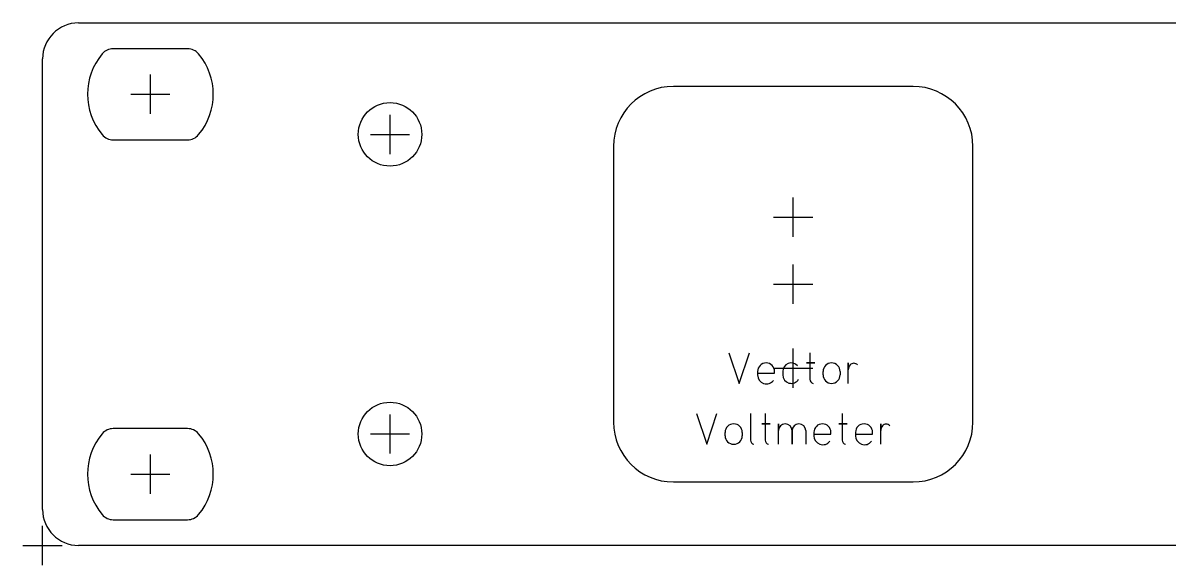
# Model space of a CAD drawing. Header units: millimetres. Extents: x -2 to 483, y -2 to 44.
# Drawn here: x -1.6 to 94, y -1.6 to 43.6 of the extents above; entities that cross this region are included whole.
import ezdxf

# ---------------------------------------------------------------- set-up
doc = ezdxf.new("R2010")
doc.units = ezdxf.units.MM
for name, color, linetype in [('Contour', 7, 'CONTINUOUS'), ('Engraving', 7, 'CONTINUOUS'), ('Reference_points', 1, 'CONTINUOUS')]:
    doc.layers.add(name, color=color, linetype=linetype)

msp = doc.modelspace()

# ---------------------------------------------------------------- linework, layer by layer
at = {"layer": 'Contour', "color": 7, "linetype": 'CONTINUOUS'}
for p, q in [((3, 43.6), (480, 43.6)), ((12.105, 41.45), (5.895, 41.45)), ((0, 3), (0, 40.6)), ((5.895, 33.85), (12.105, 33.85)), ((12.105, 9.75), (5.895, 9.75)), ((5.895, 2.15), (12.105, 2.15)), ((480, 0), (3, 0))]:
    msp.add_line(p, q, dxfattribs=at)
for centre in [(29, 34.3), (29, 9.3)]:
    msp.add_circle(centre, 2.65, dxfattribs=at)
for centre, radius, start, end in [((3, 40.6), 3, 90, 180), ((5.89538, 40.25), 1.2, 90.01816, 140.08379), ((12.10462, 40.25), 1.2, 39.91621, 89.98184), ((9, 37.65), 5.24953, 140.06167, 219.93833), ((9, 37.65), 5.24953, 320.06167, 399.93833), ((5.89538, 35.05), 1.2, 219.91621, 269.98184), ((12.10462, 35.05), 1.2, 270.01816, 320.08379), ((5.89538, 8.55), 1.2, 90.01816, 140.08379), ((12.10462, 8.55), 1.2, 39.91621, 89.98184), ((9, 5.95), 5.24953, 140.06167, 219.93833), ((9, 5.95), 5.24953, 320.06167, 399.93833), ((3, 3), 3, 180, 270), ((5.89538, 3.35), 1.2, 219.91621, 269.98184), ((12.10462, 3.35), 1.2, 270.01816, 320.08379)]:
    msp.add_arc(centre, radius, start, end, dxfattribs=at)
at = {"layer": 'Engraving', "color": 255, "linetype": 'CONTINUOUS'}
for p, q in [((72.65, 38.3), (52.65, 38.3)), ((47.65, 33.3), (47.65, 10.3)), ((77.65, 10.3), (77.65, 33.3)), ((57.28273, 16.082), (58.13707, 13.519)), ((58.13707, 13.519), (58.9914, 16.082)), ((64.03303, 16.083), (64.03303, 15.22867)), ((59.67573, 14.51572), (59.67573, 14.23094)), ((59.67573, 14.37333), (61.09962, 14.37333)), ((61.09962, 14.37333), (61.09962, 14.51572)), ((61.78373, 14.51672), (61.78373, 14.23194)), ((64.4602, 15.22867), (63.74826, 15.22867)), ((63.74826, 15.22867), (64.03303, 15.22867)), ((64.03303, 15.22867), (64.4602, 15.22867)), ((64.03303, 15.22867), (64.03303, 13.86173)), ((65.14273, 14.23194), (65.14273, 14.51672)), ((66.56662, 14.51672), (66.56662, 14.23194)), ((67.24973, 13.52), (67.24973, 15.22867)), ((67.24973, 15.22867), (67.24973, 14.65911)), ((54.57773, 11.002), (55.43207, 8.439)), ((55.43207, 8.439), (56.2864, 11.002)), ((59.07873, 11.002), (59.07873, 8.78073)), ((60.30403, 11.002), (60.30403, 10.14767)), ((66.73903, 11.002), (66.73903, 10.14767)), ((60.7312, 10.14767), (60.01926, 10.14767)), ((60.01926, 10.14767), (60.30403, 10.14767)), ((60.30403, 10.14767), (60.7312, 10.14767)), ((60.30403, 10.14767), (60.30403, 8.78073)), ((61.41473, 8.439), (61.41473, 10.14767)), ((61.41473, 10.14767), (61.41473, 9.57811)), ((62.55384, 9.57811), (62.55384, 8.439)), ((62.55384, 8.439), (62.55384, 9.57811)), ((63.69296, 9.57811), (63.69296, 8.439)), ((67.1662, 10.14767), (66.45426, 10.14767)), ((66.45426, 10.14767), (66.73903, 10.14767)), ((66.73903, 10.14767), (67.1662, 10.14767)), ((66.73903, 10.14767), (66.73903, 8.78073)), ((69.95573, 8.439), (69.95573, 10.14767)), ((69.95573, 10.14767), (69.95573, 9.57811)), ((56.97073, 9.15094), (56.97073, 9.43572)), ((58.39462, 9.43572), (58.39462, 9.15094)), ((64.37573, 9.43572), (64.37573, 9.15094)), ((64.37573, 9.29333), (65.79962, 9.29333)), ((65.79962, 9.29333), (65.79962, 9.43572)), ((67.84873, 9.43572), (67.84873, 9.15094)), ((67.84873, 9.29333), (69.27262, 9.29333)), ((69.27262, 9.29333), (69.27262, 9.43572)), ((52.65, 5.3), (72.65, 5.3))]:
    msp.add_line(p, q, dxfattribs=at)
for centre, radius, start, end in [((52.65, 33.3), 5, 90, 180), ((72.65, 33.3), 5, 0, 90), ((60.38768, 14.51572), 0.71194, 0, 180), ((62.48977, 14.52161), 0.70606, 42.74595, 180.39666), ((65.85468, 14.51672), 0.71194, 0, 180), ((67.87904, 14.65913), 0.62931, 140.69073, 180.00162), ((67.70538, 14.80027), 0.40553, 39.42406, 140.57594), ((60.42231, 14.23035), 0.74658, 179.95424, 322.44599), ((62.4912, 14.23253), 0.70747, 180.04758, 328.39092), ((64.38035, 13.86164), 0.34731, 179.98432, 259.62682), ((65.85468, 14.23194), 0.71194, -180, 0), ((52.65, 10.3), 5, 180, 270), ((57.68268, 9.43572), 0.71194, 0, 180), ((61.98429, 9.57811), 0.56956, 0, 180), ((63.1234, 9.57811), 0.56956, 0, 180), ((65.08768, 9.43572), 0.71194, 0, 180), ((68.56068, 9.43572), 0.71194, 0, 180), ((70.58504, 9.57813), 0.62931, 140.69073, 180.00162), ((70.41138, 9.71927), 0.40553, 39.42406, 140.57594), ((72.65, 10.3), 5, 270, 360), ((57.68268, 9.15094), 0.71194, -180, 0), ((59.42605, 8.78064), 0.34731, 179.98432, 259.62682), ((60.65135, 8.78064), 0.34731, 179.98432, 259.62682), ((65.12231, 9.15035), 0.74658, 179.95424, 322.44599), ((67.08635, 8.78064), 0.34731, 179.98432, 259.62682), ((68.59531, 9.15035), 0.74658, 179.95424, 322.44599)]:
    msp.add_arc(centre, radius, start, end, dxfattribs=at)
at = {"layer": 'Reference_points', "color": 1, "linetype": 'CONTINUOUS'}
for p, q in [((9, 36.013), (9, 39.287)), ((7.363, 37.65), (10.637, 37.65)), ((29, 32.663), (29, 35.937)), ((27.363, 34.3), (30.637, 34.3)), ((62.65, 25.747), (62.65, 29.021)), ((61.013, 27.384), (64.287, 27.384)), ((62.65, 20.163), (62.65, 23.437)), ((62.65, 20.163), (62.65, 23.437)), ((61.013, 21.8), (64.287, 21.8)), ((61.013, 21.8), (64.287, 21.8)), ((62.65, 13.163), (62.65, 16.437)), ((61.013, 14.8), (64.287, 14.8)), ((29, 7.663), (29, 10.937)), ((27.363, 9.3), (30.637, 9.3)), ((9, 4.313), (9, 7.587)), ((7.363, 5.95), (10.637, 5.95)), ((0, -1.637), (0, 1.637)), ((-1.637, 0), (1.637, 0))]:
    msp.add_line(p, q, dxfattribs=at)

doc.saveas('drawing.dxf')
